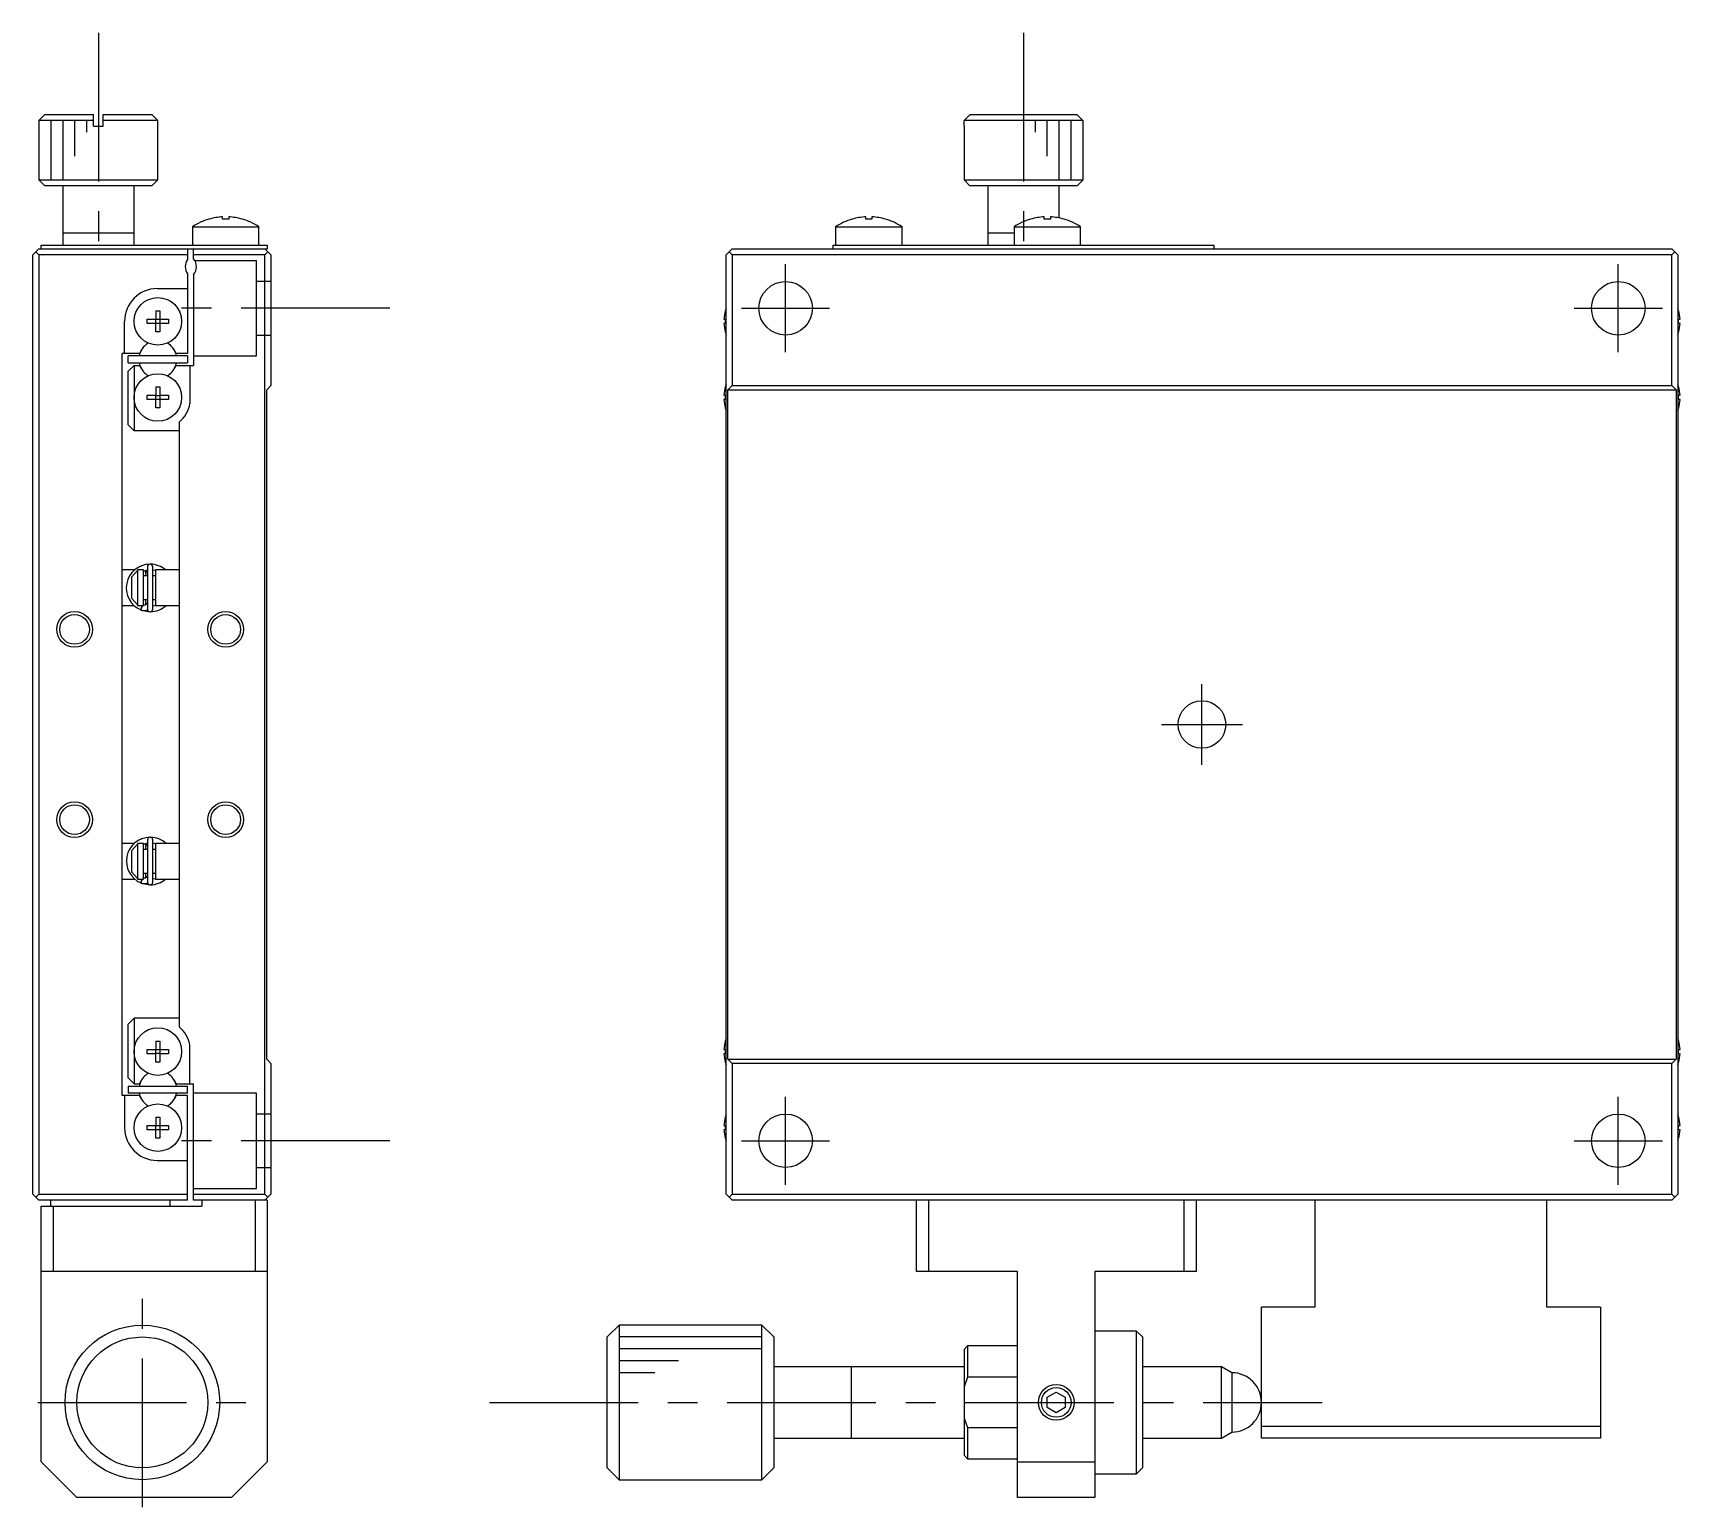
# Model space of a CAD drawing. Extents: x 39 to 395, y -6 to 227.
# Drawn here: x 256.8 to 395.3, y 66.9 to 190.9 of the extents above; entities that cross this region are included whole.
import ezdxf

# ---------------------------------------------------------------- set-up
doc = ezdxf.new("R2010")
doc.units = 0
doc.header["$LTSCALE"] = 10
doc.linetypes.add('CENTER', pattern=[2, 1.25, -0.25, 0.25, -0.25])
doc.linetypes.add('DASHED', pattern=[3.5, 2, -1.5])
doc.layers.get('0').update_dxf_attribs({"linetype": 'CONTINUOUS'})
doc.layers.add('CENTER', color=1, linetype='CENTER')

msp = doc.modelspace()

# ---------------------------------------------------------------- linework, layer by layer
at = {"color": 7, "linetype": 'CONTINUOUS'}
for p, q in [((257.791465, 184.001783), (257.291465, 183.501783)), ((261.891465, 183.501783), (257.291465, 183.501783)), ((257.291465, 183.501783), (257.291465, 178.501783)), ((257.791465, 184.001783), (261.891465, 184.001783)), ((261.891465, 183.001783), (261.891465, 184.001783)), ((261.891465, 183.001783), (262.691465, 183.001783)), ((262.691465, 184.001783), (266.791465, 184.001783)), ((262.691465, 183.001783), (262.691465, 184.001783)), ((267.291465, 183.501783), (262.691465, 183.501783)), ((267.291465, 183.501783), (266.791465, 184.001783)), ((267.291465, 178.501783), (267.291465, 183.501783)), ((335.063332, 183.001783), (335.079358, 183.001783)), ((335.063332, 183.001783), (335.063332, 178.501783)), ((335.079358, 183.501783), (335.581145, 184.001783)), ((335.079358, 183.001783), (335.079358, 183.501783)), ((345.047306, 183.501783), (335.079358, 183.501783)), ((335.581145, 184.001783), (344.545519, 184.001783)), ((344.545519, 184.001783), (345.047306, 183.501783)), ((345.047306, 183.501783), (345.047306, 183.001783)), ((345.047306, 183.001783), (345.063332, 183.001783)), ((345.063332, 178.501783), (345.063332, 183.001783)), ((257.291465, 178.501783), (267.291465, 178.501783)), ((257.291465, 178.501783), (257.791465, 178.001783)), ((266.791465, 178.001783), (257.791465, 178.001783)), ((259.291465, 178.001783), (259.291465, 173.001783)), ((265.291465, 173.001783), (265.291465, 178.001783)), ((266.791465, 178.001783), (267.291465, 178.501783)), ((335.063332, 178.501783), (345.063332, 178.501783)), ((335.063332, 178.501783), (335.563332, 178.001783)), ((344.563332, 178.001783), (335.563332, 178.001783)), ((337.063332, 178.001783), (337.063332, 173.001783)), ((343.063332, 175.293858), (343.063332, 178.001783)), ((344.563332, 178.001783), (345.063332, 178.501783)), ((270.191465, 174.544246), (275.791465, 174.544246)), ((270.191465, 174.544246), (270.191465, 173.001783)), ((271.592325, 175.194987), (271.589317, 175.201156)), ((272.731465, 175.194987), (272.731465, 175.388244)), ((273.251465, 175.194987), (272.731465, 175.194987)), ((273.251465, 175.388244), (273.251465, 175.194987)), ((274.393612, 175.201156), (274.390604, 175.194987)), ((275.791465, 173.001783), (275.791465, 174.544246)), ((324.263332, 174.544246), (324.263332, 173.001783)), ((324.263332, 174.544246), (329.863332, 174.544246)), ((325.664193, 175.194987), (325.661184, 175.201156)), ((326.803332, 175.194987), (326.803332, 175.388244)), ((327.323332, 175.194987), (326.803332, 175.194987)), ((327.323332, 175.388244), (327.323332, 175.194987)), ((328.46548, 175.201156), (328.462471, 175.194987)), ((329.863332, 173.001783), (329.863332, 174.544246)), ((339.263332, 174.544246), (339.263332, 173.001783)), ((339.263332, 174.544246), (344.863332, 174.544246)), ((340.664193, 175.194987), (340.661184, 175.201156)), ((341.803332, 175.194987), (341.803332, 175.388244)), ((342.323332, 175.194987), (341.803332, 175.194987)), ((342.323332, 175.388244), (342.323332, 175.194987)), ((343.46548, 175.201156), (343.462471, 175.194987)), ((344.863332, 173.001783), (344.863332, 174.544246)), ((265.291465, 174.001783), (259.291465, 174.001783)), ((339.263332, 174.001783), (337.063332, 174.001783)), ((257.291465, 172.701783), (256.791465, 172.201783)), ((256.791465, 93.201783), (256.791465, 172.201783)), ((257.291465, 172.201783), (257.041465, 172.451783)), ((257.291465, 172.701783), (276.491465, 172.701783)), ((269.791465, 172.201783), (257.291465, 172.201783)), ((257.291465, 172.201783), (257.291465, 93.201783)), ((257.491465, 172.701783), (257.491465, 173.001783)), ((257.491465, 173.001783), (276.491465, 173.001783)), ((269.791465, 172.701783), (269.791465, 171.801783)), ((270.291465, 171.863221), (270.291465, 172.701783)), ((276.291465, 172.201783), (270.291465, 172.201783)), ((276.791465, 172.201783), (276.291465, 172.701783)), ((276.541465, 172.451783), (276.291465, 172.201783)), ((276.291465, 93.201783), (276.291465, 172.201783)), ((276.491465, 173.001783), (276.491465, 172.701783)), ((276.791465, 172.201783), (276.791465, 161.201783)), ((315.563332, 172.701783), (315.063332, 172.201783)), ((315.063332, 93.201783), (315.063332, 172.201783)), ((315.563332, 172.201783), (315.313332, 172.451783)), ((315.563332, 172.701783), (394.563332, 172.701783)), ((394.563332, 172.201783), (315.563332, 172.201783)), ((315.563332, 172.201783), (315.563332, 161.201783)), ((324.063332, 172.701783), (324.063332, 173.001783)), ((324.063332, 173.001783), (356.063332, 173.001783)), ((356.063332, 173.001783), (356.063332, 172.701783)), ((395.063332, 172.201783), (394.563332, 172.701783)), ((394.813332, 172.451783), (394.563332, 172.201783)), ((394.563332, 161.201783), (394.563332, 172.201783)), ((395.063332, 172.201783), (395.063332, 93.201783)), ((269.791465, 170.601783), (269.791465, 163.901783)), ((270.291465, 170.540345), (270.291465, 162.901783)), ((267.241465, 169.351783), (269.791465, 169.351783)), ((264.491465, 163.901783), (264.491465, 166.601783)), ((266.405103, 166.421783), (266.405103, 166.781783)), ((266.405103, 166.781783), (267.111465, 166.781783)), ((267.111465, 166.421783), (266.405103, 166.421783)), ((267.111465, 167.488144), (267.471465, 167.488144)), ((267.111465, 167.488144), (267.111465, 166.781783)), ((267.121837, 166.771411), (267.111465, 166.781783)), ((267.121837, 166.432155), (267.111465, 166.421783)), ((267.111465, 165.715421), (267.111465, 166.421783)), ((267.121837, 166.771411), (267.461092, 166.771411)), ((267.121837, 166.432155), (267.121837, 166.771411)), ((267.461092, 166.432155), (267.121837, 166.432155)), ((267.461092, 166.771411), (267.471465, 166.781783)), ((267.461092, 166.771411), (267.461092, 166.432155)), ((267.461092, 166.432155), (267.471465, 166.421783)), ((267.471465, 167.488144), (267.471465, 166.781783)), ((267.471465, 166.781783), (268.177826, 166.781783)), ((267.471465, 166.421783), (267.471465, 165.715421)), ((268.177826, 166.421783), (267.471465, 166.421783)), ((268.177826, 166.781783), (268.177826, 166.421783)), ((314.873473, 166.781783), (314.99381, 166.781783)), ((314.99381, 166.421783), (314.873473, 166.421783)), ((314.989188, 167.490399), (314.99381, 167.488144)), ((314.99381, 166.781783), (314.99381, 166.421783)), ((395.132854, 167.488144), (395.137476, 167.490399)), ((395.132854, 166.781783), (395.253191, 166.781783)), ((395.132854, 166.421783), (395.132854, 166.781783)), ((395.253191, 166.421783), (395.132854, 166.421783)), ((267.471465, 165.715421), (267.111465, 165.715421)), ((314.99381, 165.715421), (314.989188, 165.713167)), ((395.137476, 165.713167), (395.132854, 165.715421)), ((264.291465, 101.501783), (264.291465, 163.901783)), ((265.747053, 163.901783), (264.291465, 163.901783)), ((269.791465, 163.701783), (264.791465, 163.701783)), ((264.791465, 163.101783), (264.791465, 163.701783)), ((265.916649, 164.195533), (265.747053, 163.901783)), ((268.835877, 163.901783), (268.66628, 164.195533)), ((269.791465, 163.901783), (268.835877, 163.901783)), ((269.791465, 163.701783), (269.791465, 163.101783)), ((264.791465, 163.101781), (269.791465, 163.101781)), ((264.791465, 162.401783), (265.291465, 162.901783)), ((264.791465, 157.901783), (264.791465, 162.401783)), ((265.291465, 162.901783), (265.747053, 162.901783)), ((265.291465, 162.901783), (265.291465, 157.401783)), ((265.747053, 162.901783), (265.916649, 162.608033)), ((268.66628, 162.608033), (268.835877, 162.901783)), ((268.835877, 162.901783), (270.291465, 162.901783)), ((269.991465, 162.901783), (269.991465, 159.679767)), ((267.111465, 161.088144), (267.471465, 161.088144)), ((267.111465, 161.088144), (267.111465, 160.381783)), ((267.471465, 161.088144), (267.471465, 160.381783)), ((276.441465, 160.851783), (276.791465, 161.201783)), ((276.441465, 104.551783), (276.441465, 160.851783)), ((314.989188, 161.090399), (314.99381, 161.088144)), ((315.213332, 160.851783), (315.563332, 161.201783)), ((315.213332, 160.851783), (394.913332, 160.851783)), ((315.213332, 104.551783), (315.213332, 160.851783)), ((315.563332, 161.201783), (394.563332, 161.201783)), ((394.563332, 161.201783), (394.913332, 160.851783)), ((394.913332, 160.851783), (394.913332, 104.551783)), ((395.132854, 161.088144), (395.137476, 161.090399)), ((266.405103, 160.021783), (266.405103, 160.381783)), ((266.405103, 160.381783), (267.111465, 160.381783)), ((267.111465, 160.021783), (266.405103, 160.021783)), ((267.121837, 160.371411), (267.111465, 160.381783)), ((267.121837, 160.032155), (267.111465, 160.021783)), ((267.111465, 159.315421), (267.111465, 160.021783)), ((267.471465, 159.315421), (267.111465, 159.315421)), ((267.121837, 160.371411), (267.461092, 160.371411)), ((267.121837, 160.032155), (267.121837, 160.371411)), ((267.461092, 160.032155), (267.121837, 160.032155)), ((267.461092, 160.371411), (267.471465, 160.381783)), ((267.461092, 160.371411), (267.461092, 160.032155)), ((267.461092, 160.032155), (267.471465, 160.021783)), ((267.471465, 160.381783), (268.177826, 160.381783)), ((267.471465, 160.021783), (267.471465, 159.315421)), ((268.177826, 160.021783), (267.471465, 160.021783)), ((268.177826, 160.381783), (268.177826, 160.021783)), ((314.873473, 160.381783), (314.99381, 160.381783)), ((314.99381, 160.021783), (314.873473, 160.021783)), ((314.99381, 159.315421), (314.989188, 159.313167)), ((314.99381, 160.381783), (314.99381, 160.021783)), ((395.132854, 160.381783), (395.253191, 160.381783)), ((395.132854, 160.021783), (395.132854, 160.381783)), ((395.253191, 160.021783), (395.132854, 160.021783)), ((395.137476, 159.313167), (395.132854, 159.315421)), ((265.291465, 157.401783), (264.791465, 157.901783)), ((269.091465, 158.122721), (269.091465, 107.280845)), ((269.091465, 157.401783), (265.291465, 157.401783)), ((265.336667, 145.701783), (264.291465, 145.701783)), ((265.091465, 145.118298), (265.591465, 145.647466)), ((266.091465, 145.701783), (265.591465, 145.701783)), ((265.591465, 145.701783), (265.591465, 142.701783)), ((265.865465, 146.027651), (265.835207, 146.014698)), ((265.859828, 146.024411), (265.856326, 146.023801)), ((265.920736, 146.049213), (265.864993, 146.028577)), ((266.091379, 145.635127), (266.411713, 145.718089)), ((266.091463, 145.629318), (266.104482, 145.631468)), ((266.091465, 142.701783), (266.091465, 145.701783)), ((266.104482, 145.631468), (266.11802, 145.633006)), ((266.11802, 145.633006), (266.131624, 145.633848)), ((266.131624, 145.633848), (266.145257, 145.633991)), ((266.145257, 145.633991), (266.158882, 145.633434)), ((266.158882, 145.633434), (266.172461, 145.632179)), ((266.172461, 145.632179), (266.185959, 145.630229)), ((266.185959, 145.630229), (266.199339, 145.62759)), ((266.199339, 145.62759), (266.212565, 145.62427)), ((266.212565, 145.62427), (266.225602, 145.620279)), ((266.225602, 145.620279), (266.238416, 145.61563)), ((266.238416, 145.61563), (266.250972, 145.610336)), ((266.250972, 145.610336), (266.263239, 145.604414)), ((266.263239, 145.604414), (266.275186, 145.59788)), ((266.275186, 145.59788), (266.286782, 145.590754)), ((266.286782, 145.590754), (266.298, 145.583056)), ((266.291465, 145.201783), (266.291465, 145.588015)), ((266.298, 145.583056), (266.308811, 145.574809)), ((266.308811, 145.574809), (266.319191, 145.566035)), ((266.319191, 145.566035), (266.329115, 145.556758)), ((266.329115, 145.556758), (266.33856, 145.547004)), ((266.33856, 145.547004), (266.347505, 145.536799)), ((266.347505, 145.536799), (266.355931, 145.526169)), ((266.355931, 145.526169), (266.363817, 145.515142)), ((266.363817, 145.515142), (266.371149, 145.503746)), ((266.371149, 145.503746), (266.37791, 145.492009)), ((266.37791, 145.492009), (266.384086, 145.479961)), ((266.384086, 145.479961), (266.389665, 145.467631)), ((266.389665, 145.467631), (266.394634, 145.455049)), ((266.394634, 145.455049), (266.398985, 145.442244)), ((266.398985, 145.442244), (266.402709, 145.429249)), ((266.402709, 145.429249), (266.405797, 145.416092)), ((266.405797, 145.416092), (266.408245, 145.402805)), ((266.408245, 145.402805), (266.410048, 145.389419)), ((266.410048, 145.389419), (266.411202, 145.375965)), ((266.41173, 145.95847), (266.41173, 142.40847)), ((266.86173, 142.40847), (266.86173, 145.95847)), ((266.861784, 145.717762), (267.091557, 145.666179)), ((267.091465, 145.701783), (267.091465, 142.701783)), ((269.091465, 145.701783), (267.091465, 145.701783)), ((265.091465, 143.285268), (265.091465, 145.118298)), ((266.41173, 145.201783), (266.091465, 145.201783)), ((266.411202, 145.375965), (266.411706, 145.362474)), ((266.411706, 145.362474), (266.41173, 145.358918)), ((267.091465, 145.201783), (266.86173, 145.201783)), ((264.291465, 142.701783), (265.295147, 142.701783)), ((265.591465, 142.7561), (265.091465, 143.285268)), ((265.591465, 142.701783), (266.091465, 142.701783)), ((265.932416, 142.599725), (265.984559, 142.70181)), ((265.954648, 142.623543), (265.947615, 142.60838)), ((265.961663, 142.638241), (265.954648, 142.623543)), ((265.968619, 142.652385), (265.961663, 142.638241)), ((265.975474, 142.66589), (265.968619, 142.652385)), ((265.982186, 142.678675), (265.975474, 142.66589)), ((265.988716, 142.690663), (265.982186, 142.678675)), ((265.995025, 142.701783), (265.988716, 142.690663)), ((266.096407, 142.736727), (266.09145, 142.737624)), ((266.091465, 143.201783), (266.41173, 143.201783)), ((266.109904, 142.734772), (266.096407, 142.736727)), ((266.123482, 142.733512), (266.109904, 142.734772)), ((266.137104, 142.73295), (266.123482, 142.733512)), ((266.150733, 142.733089), (266.137104, 142.73295)), ((266.164333, 142.733925), (266.150733, 142.733089)), ((266.177866, 142.735457), (266.164333, 142.733925)), ((266.191298, 142.737679), (266.177866, 142.735457)), ((266.204592, 142.740583), (266.191298, 142.737679)), ((266.217713, 142.744159), (266.204592, 142.740583)), ((266.230628, 142.748397), (266.217713, 142.744159)), ((266.243304, 142.753282), (266.230628, 142.748397)), ((266.255708, 142.7588), (266.243304, 142.753282)), ((266.267811, 142.764935), (266.255708, 142.7588)), ((266.279581, 142.771667), (266.267811, 142.764935)), ((266.290992, 142.778979), (266.279581, 142.771667)), ((266.302016, 142.786848), (266.290992, 142.778979)), ((266.291465, 142.779059), (266.291465, 143.201783)), ((266.312627, 142.795254), (266.302016, 142.786848)), ((266.322802, 142.804174), (266.312627, 142.795254)), ((266.332516, 142.813583), (266.322802, 142.804174)), ((266.341749, 142.823458), (266.332516, 142.813583)), ((266.35048, 142.833772), (266.341749, 142.823458)), ((266.35869, 142.8445), (266.35048, 142.833772)), ((266.366361, 142.855614), (266.35869, 142.8445)), ((266.373477, 142.867088), (266.366361, 142.855614)), ((266.380023, 142.878893), (266.373477, 142.867088)), ((266.385985, 142.891001), (266.380023, 142.878893)), ((266.391351, 142.903383), (266.385985, 142.891001)), ((266.39611, 142.91601), (266.391351, 142.903383)), ((266.40025, 142.928852), (266.39611, 142.91601)), ((266.403765, 142.94188), (266.40025, 142.928852)), ((266.406646, 142.955063), (266.403765, 142.94188)), ((266.408887, 142.96837), (266.406646, 142.955063)), ((266.410484, 142.981772), (266.408887, 142.96837)), ((266.411432, 142.995236), (266.410484, 142.981772)), ((266.41173, 143.008022), (266.411432, 142.995236)), ((266.86173, 143.201783), (267.091465, 143.201783)), ((267.091711, 142.700952), (266.861782, 142.648865)), ((267.091465, 142.701783), (269.091465, 142.701783)), ((265.82287, 142.35769), (265.862518, 142.340533)), ((265.856098, 142.343168), (265.932416, 142.599725)), ((265.861133, 142.354755), (265.861036, 142.349011)), ((265.861036, 142.349011), (265.861484, 142.344449)), ((265.861774, 142.361647), (265.861133, 142.354755)), ((265.861484, 142.344449), (265.86414, 142.33886)), ((265.862955, 142.369645), (265.861774, 142.361647)), ((265.864669, 142.378701), (265.862955, 142.369645)), ((265.86414, 142.33886), (265.864993, 142.338363)), ((265.866906, 142.388762), (265.864669, 142.378701)), ((265.864993, 142.338363), (265.89658, 142.326026)), ((265.869653, 142.399765), (265.866906, 142.388762)), ((265.872893, 142.411646), (265.869653, 142.399765)), ((265.876606, 142.424334), (265.872893, 142.411646)), ((265.88077, 142.437751), (265.876606, 142.424334)), ((265.885361, 142.451817), (265.88077, 142.437751)), ((265.89035, 142.466449), (265.885361, 142.451817)), ((265.895708, 142.481558), (265.89035, 142.466449)), ((265.901402, 142.497053), (265.895708, 142.481558)), ((265.89658, 142.326026), (265.930511, 142.31464)), ((265.907399, 142.512842), (265.901402, 142.497053)), ((265.913662, 142.528829), (265.907399, 142.512842)), ((265.920154, 142.54492), (265.913662, 142.528829)), ((265.916827, 142.318687), (266.608073, 142.184938)), ((265.926836, 142.561016), (265.920154, 142.54492)), ((265.933668, 142.577022), (265.926836, 142.561016)), ((265.930511, 142.31464), (265.96496, 142.304965)), ((265.940608, 142.592842), (265.933668, 142.577022)), ((265.947615, 142.60838), (265.940608, 142.592842)), ((265.96496, 142.304965), (265.999839, 142.297025)), ((265.999839, 142.297025), (266.035064, 142.290837)), ((266.035064, 142.290837), (266.070547, 142.286418)), ((266.070547, 142.286418), (266.106202, 142.283776)), ((266.106202, 142.283776), (266.141941, 142.282919)), ((266.141941, 142.282919), (266.177678, 142.283847)), ((266.177678, 142.283847), (266.213326, 142.28656)), ((266.213326, 142.28656), (266.248796, 142.291049)), ((266.248796, 142.291049), (266.284003, 142.297304)), ((266.284003, 142.297304), (266.31886, 142.30531)), ((266.31886, 142.30531), (266.353282, 142.315047)), ((266.353282, 142.315047), (266.387185, 142.326493)), ((266.387185, 142.326493), (266.420486, 142.33962)), ((266.420486, 142.33962), (266.422317, 142.340398)), ((265.303213, 122.701783), (264.291465, 122.701783)), ((265.091465, 122.118298), (265.591465, 122.647466)), ((265.091465, 120.285268), (265.091465, 122.118298)), ((266.091465, 122.701783), (265.591465, 122.701783)), ((265.591465, 122.701783), (265.591465, 119.701783)), ((265.874693, 123.065334), (265.836462, 123.048868)), ((265.869056, 123.062095), (265.865555, 123.061485)), ((265.929964, 123.086896), (265.874221, 123.066261)), ((266.091434, 122.669328), (266.420941, 122.755772)), ((266.091449, 122.665069), (266.100274, 122.666922)), ((266.091465, 119.701783), (266.091465, 122.701783)), ((266.420959, 122.201783), (266.091465, 122.201783)), ((266.100274, 122.666922), (266.113711, 122.669151)), ((266.113711, 122.669151), (266.127249, 122.67069)), ((266.127249, 122.67069), (266.140853, 122.671532)), ((266.140853, 122.671532), (266.154485, 122.671675)), ((266.154485, 122.671675), (266.16811, 122.671118)), ((266.16811, 122.671118), (266.18169, 122.669863)), ((266.18169, 122.669863), (266.195188, 122.667913)), ((266.195188, 122.667913), (266.208568, 122.665274)), ((266.208568, 122.665274), (266.221794, 122.661954)), ((266.221794, 122.661954), (266.234831, 122.657963)), ((266.234831, 122.657963), (266.247644, 122.653314)), ((266.247644, 122.653314), (266.2602, 122.64802)), ((266.2602, 122.64802), (266.272468, 122.642097)), ((266.272468, 122.642097), (266.284414, 122.635563)), ((266.284414, 122.635563), (266.296011, 122.628437)), ((266.291465, 122.201783), (266.291465, 122.631451)), ((266.296011, 122.628437), (266.307228, 122.62074)), ((266.307228, 122.62074), (266.31804, 122.612492)), ((266.31804, 122.612492), (266.32842, 122.603718)), ((266.32842, 122.603718), (266.338344, 122.594442)), ((266.338344, 122.594442), (266.347789, 122.584688)), ((266.347789, 122.584688), (266.356734, 122.574483)), ((266.356734, 122.574483), (266.365159, 122.563853)), ((266.365159, 122.563853), (266.373046, 122.552825)), ((266.373046, 122.552825), (266.380378, 122.541429)), ((266.380378, 122.541429), (266.387139, 122.529692)), ((266.387139, 122.529692), (266.393315, 122.517644)), ((266.393315, 122.517644), (266.398893, 122.505314)), ((266.398893, 122.505314), (266.403863, 122.492732)), ((266.403863, 122.492732), (266.408214, 122.479928)), ((266.408214, 122.479928), (266.411937, 122.466932)), ((266.411937, 122.466932), (266.415026, 122.453776)), ((266.415026, 122.453776), (266.417474, 122.440489)), ((266.417474, 122.440489), (266.419277, 122.427103)), ((266.419277, 122.427103), (266.420431, 122.413649)), ((266.420431, 122.413649), (266.420935, 122.400157)), ((266.420935, 122.400157), (266.420959, 122.396602)), ((266.420959, 122.996154), (266.420959, 119.446154)), ((266.870959, 119.446154), (266.870959, 122.996154)), ((267.091465, 122.201783), (266.870959, 122.201783)), ((266.871013, 122.755446), (267.091634, 122.706627)), ((267.091465, 122.701783), (267.091465, 119.701783)), ((269.091465, 122.701783), (267.091465, 122.701783)), ((267.091634, 122.706627), (267.106787, 122.702016)), ((264.291465, 119.701783), (265.347134, 119.701783)), ((265.591465, 119.7561), (265.091465, 120.285268)), ((265.591465, 119.701783), (266.091465, 119.701783)), ((265.831892, 119.394876), (265.885316, 119.372582)), ((265.865326, 119.380851), (265.941645, 119.637408)), ((265.870371, 119.392596), (265.870267, 119.386625)), ((265.870267, 119.386625), (265.87075, 119.38193)), ((265.871061, 119.399802), (265.870371, 119.392596)), ((265.87075, 119.38193), (265.873368, 119.376543)), ((265.872333, 119.408197), (265.871061, 119.399802)), ((265.874178, 119.417727), (265.872333, 119.408197)), ((265.873368, 119.376543), (265.874221, 119.376046)), ((265.876586, 119.428331), (265.874178, 119.417727)), ((265.874221, 119.376046), (265.905808, 119.363709)), ((265.879539, 119.439939), (265.876586, 119.428331)), ((265.88302, 119.452476), (265.879539, 119.439939)), ((265.887004, 119.465862), (265.88302, 119.452476)), ((265.891468, 119.48001), (265.887004, 119.465862)), ((265.896382, 119.494828), (265.891468, 119.48001)), ((265.901713, 119.510221), (265.896382, 119.494828)), ((265.907428, 119.526088), (265.901713, 119.510221)), ((265.905808, 119.363709), (265.93974, 119.352324)), ((265.91349, 119.542328), (265.907428, 119.526088)), ((265.919859, 119.558835), (265.91349, 119.542328)), ((265.926495, 119.575503), (265.919859, 119.558835)), ((265.926055, 119.35637), (266.617302, 119.222621)), ((265.933353, 119.592223), (265.926495, 119.575503)), ((265.940391, 119.608887), (265.933353, 119.592223)), ((265.93974, 119.352324), (265.974189, 119.342649)), ((265.947562, 119.625388), (265.940391, 119.608887)), ((265.941645, 119.637408), (265.972819, 119.701792)), ((265.95482, 119.641619), (265.947562, 119.625388)), ((265.962118, 119.657475), (265.95482, 119.641619)), ((265.969408, 119.672853), (265.962118, 119.657475)), ((265.976645, 119.687655), (265.969408, 119.672853)), ((265.974189, 119.342649), (266.009068, 119.334708)), ((265.98378, 119.701783), (265.976645, 119.687655)), ((266.009068, 119.334708), (266.044292, 119.328521)), ((266.044292, 119.328521), (266.079775, 119.324101)), ((266.079775, 119.324101), (266.11543, 119.32146)), ((266.092257, 119.777056), (266.09146, 119.777236)), ((266.091465, 120.201783), (266.420959, 120.201783)), ((266.105636, 119.774411), (266.092257, 119.777056)), ((266.119133, 119.772456), (266.105636, 119.774411)), ((266.11543, 119.32146), (266.15117, 119.320602)), ((266.13271, 119.771196), (266.119133, 119.772456)), ((266.146332, 119.770634), (266.13271, 119.771196)), ((266.159962, 119.770772), (266.146332, 119.770634)), ((266.15117, 119.320602), (266.186907, 119.321531)), ((266.173561, 119.771609), (266.159962, 119.770772)), ((266.187095, 119.773141), (266.173561, 119.771609)), ((266.186907, 119.321531), (266.222554, 119.324243)), ((266.200527, 119.775362), (266.187095, 119.773141)), ((266.21382, 119.778266), (266.200527, 119.775362)), ((266.226942, 119.781843), (266.21382, 119.778266)), ((266.222554, 119.324243), (266.258024, 119.328732)), ((266.239857, 119.78608), (266.226942, 119.781843)), ((266.252533, 119.790965), (266.239857, 119.78608)), ((266.264937, 119.796484), (266.252533, 119.790965)), ((266.258024, 119.328732), (266.293231, 119.334987)), ((266.277039, 119.802618), (266.264937, 119.796484)), ((266.28881, 119.809351), (266.277039, 119.802618)), ((266.300221, 119.816662), (266.28881, 119.809351)), ((266.291465, 119.810637), (266.291465, 120.201783)), ((266.293231, 119.334987), (266.328088, 119.342993)), ((266.311244, 119.824532), (266.300221, 119.816662)), ((266.321856, 119.832938), (266.311244, 119.824532)), ((266.33203, 119.841858), (266.321856, 119.832938)), ((266.328088, 119.342993), (266.36251, 119.352731)), ((266.341745, 119.851267), (266.33203, 119.841858)), ((266.350977, 119.861141), (266.341745, 119.851267)), ((266.359708, 119.871455), (266.350977, 119.861141)), ((266.367918, 119.882183), (266.359708, 119.871455)), ((266.36251, 119.352731), (266.396414, 119.364177)), ((266.375589, 119.893298), (266.367918, 119.882183)), ((266.382706, 119.904771), (266.375589, 119.893298)), ((266.389252, 119.916576), (266.382706, 119.904771)), ((266.395214, 119.928684), (266.389252, 119.916576)), ((266.40058, 119.941067), (266.395214, 119.928684)), ((266.396414, 119.364177), (266.429715, 119.377303)), ((266.405338, 119.953694), (266.40058, 119.941067)), ((266.409479, 119.966536), (266.405338, 119.953694)), ((266.412993, 119.979563), (266.409479, 119.966536)), ((266.415874, 119.992746), (266.412993, 119.979563)), ((266.418116, 120.006054), (266.415874, 119.992746)), ((266.419712, 120.019455), (266.418116, 120.006054)), ((266.420661, 120.032919), (266.419712, 120.019455)), ((266.420959, 120.045705), (266.420661, 120.032919)), ((266.429715, 119.377303), (266.431546, 119.378081)), ((266.870959, 120.201783), (267.091465, 120.201783)), ((267.091516, 119.735767), (266.871011, 119.686548)), ((267.091465, 119.701783), (269.091465, 119.701783)), ((264.791465, 107.501783), (265.291465, 108.001783)), ((269.091465, 108.001783), (265.291465, 108.001783)), ((265.291465, 108.001783), (265.291465, 102.501783)), ((264.791465, 103.001783), (264.791465, 107.501783)), ((266.405103, 105.021783), (266.405103, 105.381783)), ((266.405103, 105.381783), (267.111465, 105.381783)), ((267.111465, 106.088144), (267.471465, 106.088144)), ((267.111465, 106.088144), (267.111465, 105.381783)), ((267.121837, 105.371411), (267.111465, 105.381783)), ((267.121837, 105.371411), (267.461092, 105.371411)), ((267.121837, 105.032155), (267.121837, 105.371411)), ((267.461092, 105.371411), (267.471465, 105.381783)), ((267.461092, 105.371411), (267.461092, 105.032155)), ((267.471465, 106.088144), (267.471465, 105.381783)), ((267.471465, 105.381783), (268.177826, 105.381783)), ((268.177826, 105.381783), (268.177826, 105.021783)), ((269.991465, 102.501783), (269.991465, 105.723798)), ((314.873473, 105.381783), (314.99381, 105.381783)), ((314.989188, 106.090399), (314.99381, 106.088144)), ((314.99381, 105.381783), (314.99381, 105.021783)), ((395.132854, 106.088144), (395.137476, 106.090399)), ((395.132854, 105.381783), (395.253191, 105.381783)), ((395.132854, 105.021783), (395.132854, 105.381783)), ((267.111465, 105.021783), (266.405103, 105.021783)), ((267.121837, 105.032155), (267.111465, 105.021783)), ((267.111465, 104.315421), (267.111465, 105.021783)), ((267.471465, 104.315421), (267.111465, 104.315421)), ((267.461092, 105.032155), (267.121837, 105.032155)), ((267.461092, 105.032155), (267.471465, 105.021783)), ((267.471465, 105.021783), (267.471465, 104.315421)), ((268.177826, 105.021783), (267.471465, 105.021783)), ((276.791465, 104.201783), (276.441465, 104.551783)), ((276.791465, 104.201783), (276.791465, 93.201783)), ((314.99381, 105.021783), (314.873473, 105.021783)), ((314.99381, 104.315421), (314.989188, 104.313167)), ((315.563332, 104.201783), (315.213332, 104.551783)), ((315.213332, 104.551783), (394.913332, 104.551783)), ((394.563332, 104.201783), (315.563332, 104.201783)), ((315.563332, 104.201783), (315.563332, 93.201783)), ((394.913332, 104.551783), (394.563332, 104.201783)), ((394.563332, 93.201783), (394.563332, 104.201783)), ((395.253191, 105.021783), (395.132854, 105.021783)), ((395.137476, 104.313167), (395.132854, 104.315421)), ((265.291465, 102.501783), (264.791465, 103.001783)), ((265.291465, 102.501783), (265.747053, 102.501783)), ((265.747053, 102.501783), (265.916649, 102.795533)), ((268.66628, 102.795533), (268.835877, 102.501783)), ((268.835877, 102.501783), (270.291465, 102.501783)), ((270.291465, 92.701783), (270.291465, 102.501783)), ((265.747053, 101.501783), (264.291465, 101.501783)), ((264.491465, 101.501783), (264.491465, 98.801783)), ((264.791465, 102.301785), (269.791465, 102.301785)), ((264.791465, 102.301783), (264.791465, 101.701783)), ((269.791465, 101.701783), (264.791465, 101.701783)), ((265.916649, 101.208033), (265.747053, 101.501783)), ((268.835877, 101.501783), (268.66628, 101.208033)), ((269.791465, 101.501783), (268.835877, 101.501783)), ((269.791465, 101.701783), (269.791465, 102.301783)), ((269.791465, 92.701783), (269.791465, 101.501783)), ((266.405103, 98.621783), (266.405103, 98.981783)), ((266.405103, 98.981783), (267.111465, 98.981783)), ((267.111465, 98.621783), (266.405103, 98.621783)), ((267.111465, 99.688144), (267.471465, 99.688144)), ((267.111465, 99.688144), (267.111465, 98.981783)), ((267.121837, 98.971411), (267.111465, 98.981783)), ((267.121837, 98.632155), (267.111465, 98.621783)), ((267.111465, 97.915421), (267.111465, 98.621783)), ((267.121837, 98.971411), (267.461092, 98.971411)), ((267.121837, 98.632155), (267.121837, 98.971411)), ((267.461092, 98.632155), (267.121837, 98.632155)), ((267.461092, 98.971411), (267.471465, 98.981783)), ((267.461092, 98.971411), (267.461092, 98.632155)), ((267.461092, 98.632155), (267.471465, 98.621783)), ((267.471465, 99.688144), (267.471465, 98.981783)), ((267.471465, 98.981783), (268.177826, 98.981783)), ((267.471465, 98.621783), (267.471465, 97.915421)), ((268.177826, 98.621783), (267.471465, 98.621783)), ((268.177826, 98.981783), (268.177826, 98.621783)), ((314.873473, 98.981783), (314.99381, 98.981783)), ((314.99381, 98.621783), (314.873473, 98.621783)), ((314.989188, 99.690399), (314.99381, 99.688144)), ((314.99381, 98.981783), (314.99381, 98.621783)), ((395.132854, 99.688144), (395.137476, 99.690399)), ((395.132854, 98.981783), (395.253191, 98.981783)), ((395.132854, 98.621783), (395.132854, 98.981783)), ((395.253191, 98.621783), (395.132854, 98.621783)), ((267.471465, 97.915421), (267.111465, 97.915421)), ((314.99381, 97.915421), (314.989188, 97.913167)), ((395.137476, 97.913167), (395.132854, 97.915421)), ((267.241465, 96.051783), (269.791465, 96.051783)), ((257.291465, 92.701783), (256.791465, 93.201783)), ((257.041465, 92.951783), (257.291465, 93.201783)), ((257.291465, 93.201783), (269.791465, 93.201783)), ((270.291465, 93.201783), (276.291465, 93.201783)), ((276.291465, 93.201783), (276.541465, 92.951783)), ((276.291465, 92.701783), (276.791465, 93.201783)), ((315.063332, 93.201783), (315.563332, 92.701783)), ((315.313332, 92.951783), (315.563332, 93.201783)), ((315.563332, 93.201783), (394.563332, 93.201783)), ((394.563332, 93.201783), (394.813332, 92.951783)), ((394.563332, 92.701783), (395.063332, 93.201783)), ((269.791465, 92.701783), (257.291465, 92.701783)), ((257.491465, 70.701783), (257.491465, 92.201783)), ((257.491465, 92.201783), (270.991465, 92.201783)), ((258.291465, 92.201783), (258.291465, 92.701783)), ((258.491465, 92.201783), (258.491465, 86.701783)), ((268.291465, 92.701783), (268.291465, 92.201783)), ((276.491465, 92.701783), (270.291465, 92.701783)), ((270.991465, 92.701783), (270.991465, 92.201783)), ((275.491465, 86.701783), (275.491465, 92.701783)), ((276.491465, 92.701783), (276.491465, 70.701783)), ((394.563332, 92.701783), (315.563332, 92.701783)), ((331.063332, 86.701783), (331.063332, 92.701783)), ((332.063332, 92.701783), (332.063332, 86.701783)), ((353.563332, 86.701783), (353.563332, 92.701783)), ((354.563332, 92.701783), (354.563332, 86.701783)), ((364.563332, 92.701783), (364.563332, 83.701783)), ((384.063332, 83.701783), (384.063332, 92.701783)), ((276.491465, 86.701783), (257.491465, 86.701783)), ((339.563332, 86.701783), (331.063332, 86.701783)), ((339.563332, 67.701783), (339.563332, 86.701783)), ((354.563332, 86.701783), (346.063332, 86.701783)), ((346.063332, 86.701783), (346.063332, 67.701783)), ((364.563332, 83.701783), (360.063332, 83.701783)), ((360.063332, 72.701783), (360.063332, 83.701783)), ((388.563332, 83.701783), (384.063332, 83.701783)), ((388.563332, 83.701783), (388.563332, 72.701783)), ((306.063332, 82.201783), (305.063332, 81.201783)), ((306.063332, 82.201783), (306.063332, 69.201783)), ((318.063332, 82.201783), (306.063332, 82.201783)), ((319.063332, 81.201783), (318.063332, 82.201783)), ((318.063332, 69.201783), (318.063332, 82.201783)), ((349.563332, 81.701783), (346.063332, 81.701783)), ((349.563332, 69.701783), (349.563332, 81.701783)), ((350.063332, 81.201783), (349.563332, 81.701783)), ((305.063332, 70.201783), (305.063332, 81.201783)), ((319.063332, 81.201783), (319.063332, 70.202008)), ((335.363332, 80.451783), (335.063332, 80.151783)), ((335.363332, 80.451783), (335.363332, 77.823103)), ((339.563332, 80.451783), (335.363332, 80.451783)), ((350.063332, 81.201783), (350.063332, 70.201783)), ((335.063332, 80.151783), (335.063332, 71.251783)), ((335.063313, 78.701783), (319.063332, 78.701783)), ((325.563332, 78.701788), (325.563332, 72.701778)), ((335.363332, 77.823103), (335.063332, 77.020873)), ((339.563332, 77.823103), (335.363332, 77.823103)), ((356.697306, 78.701783), (350.063351, 78.701783)), ((356.697306, 72.701906), (356.697306, 78.701783)), ((357.563332, 78.201783), (356.697306, 78.701783)), ((357.563332, 78.201783), (357.563332, 73.201885)), ((342.063332, 76.134796), (342.813332, 76.567808)), ((342.813332, 76.567808), (343.563332, 76.134796)), ((342.063332, 75.26877), (342.063332, 76.134796)), ((342.813332, 74.835757), (342.063332, 75.26877)), ((343.563332, 75.26877), (342.813332, 74.835757)), ((343.563332, 76.134796), (343.563332, 75.26877)), ((335.063332, 74.382692), (335.363332, 73.580462)), ((335.363332, 73.580462), (335.363332, 70.951783)), ((335.363332, 73.580462), (339.563332, 73.580462)), ((360.063332, 73.701783), (388.563332, 73.701783)), ((319.063332, 72.701783), (335.063313, 72.701783)), ((350.063351, 72.701783), (356.697306, 72.701783)), ((356.697306, 72.701783), (357.563332, 73.201783)), ((388.563332, 72.701783), (360.063332, 72.701783)), ((257.491465, 70.701783), (260.491465, 67.701783)), ((273.491465, 67.701783), (276.491465, 70.701783)), ((335.063332, 71.251783), (335.363332, 70.951783)), ((335.363332, 70.951783), (339.563332, 70.951783)), ((339.563332, 70.701783), (346.063332, 70.701783)), ((305.063332, 70.201783), (306.063332, 69.201783)), ((318.063332, 69.201783), (319.063332, 70.201783)), ((346.063332, 69.701783), (349.563332, 69.701783)), ((349.563332, 69.701783), (350.063332, 70.201783)), ((306.063332, 69.201783), (318.063332, 69.201783)), ((273.491465, 67.701783), (260.491465, 67.701783)), ((346.063332, 67.701783), (339.563332, 67.701783))]:
    msp.add_line(p, q, dxfattribs=at)
at = {"color": 3, "linetype": 'CONTINUOUS'}
for p, q in [((258.291465, 183.501783), (258.291465, 178.501783)), ((259.291465, 183.501783), (259.291465, 178.501783)), ((260.291465, 183.501783), (260.291465, 180.501783)), ((261.291465, 183.501783), (261.291465, 182.501783)), ((341.063332, 182.501783), (341.063332, 183.501783)), ((342.063332, 180.501783), (342.063332, 183.501783)), ((343.063332, 178.501783), (343.063332, 183.501783)), ((344.063332, 178.501783), (344.063332, 183.501783)), ((318.063332, 81.201783), (306.063332, 81.201783)), ((318.063332, 80.201783), (306.063332, 80.201783)), ((311.063332, 79.201783), (306.063332, 79.201783)), ((309.063332, 78.201783), (306.063332, 78.201783))]:
    msp.add_line(p, q, dxfattribs=at)
at = {"color": 3, "linetype": 'DASHED'}
for p, q in [((275.591465, 171.701783), (270.407716, 171.701783)), ((275.591465, 163.701783), (275.591465, 171.701783)), ((276.791465, 169.951783), (275.591465, 169.951783)), ((275.591465, 165.451783), (276.791465, 165.451783)), ((270.291465, 163.701783), (275.591465, 163.701783)), ((275.591465, 101.701783), (270.291465, 101.701783)), ((275.591465, 93.701783), (275.591465, 101.701783)), ((276.791465, 99.951783), (275.591465, 99.951783)), ((275.591465, 95.451783), (276.791465, 95.451783)), ((270.291465, 93.701783), (275.591465, 93.701783))]:
    msp.add_line(p, q, dxfattribs=at)
at = {"color": 7, "linetype": 'CONTINUOUS'}
for centre, radius in [((320.063332, 167.701783), 2.25), ((390.063332, 167.701783), 2.25), ((267.291465, 166.601783), 2), ((267.291465, 160.201783), 2), ((260.291465, 140.701783), 1.25), ((272.991465, 140.701783), 1.25), ((355.063332, 132.701783), 2), ((260.291465, 124.701783), 1.25), ((272.991465, 124.701783), 1.25), ((267.291465, 105.201783), 2), ((267.291465, 98.801783), 2), ((320.063332, 97.701783), 2.25), ((390.063332, 97.701783), 2.25), ((265.991465, 75.701783), 6.5), ((265.991465, 75.701783), 5.5), ((342.813332, 75.701783), 1.25)]:
    msp.add_circle(centre, radius, dxfattribs=at)
at = {"color": 3, "linetype": 'CONTINUOUS'}
for centre in [(260.291465, 140.701783), (272.991465, 140.701783), (260.291465, 124.701783), (272.991465, 124.701783), (342.813332, 75.701783)]:
    msp.add_circle(centre, 1.5, dxfattribs=at)
at = {"color": 7, "linetype": 'CONTINUOUS'}
for centre, radius, start, end in [((272.991465, 170.401783), 5, 106.285843, 124.055798), ((272.991465, 170.401783), 4.993235, 92.984767, 106.272555), ((272.991465, 170.401783), 4.993235, 73.727445, 87.015233), ((272.991465, 170.401783), 5, 55.944202, 73.714157), ((327.063332, 170.401783), 5, 106.285843, 124.055798), ((327.063332, 170.401783), 4.993235, 92.984767, 106.272555), ((327.063332, 170.401783), 4.993235, 73.727445, 87.015233), ((327.063332, 170.401783), 5, 55.944202, 73.714157), ((342.063332, 170.401783), 5, 106.285843, 124.055798), ((342.063332, 170.401783), 4.993235, 92.984767, 106.272555), ((342.063332, 170.401783), 4.993235, 73.727445, 87.015233), ((342.063332, 170.401783), 5, 55.944202, 73.714157), ((270.591465, 171.201783), 1, 143.130102, 216.869898), ((269.541465, 171.201783), 1, 318.590378, 41.409622), ((267.241465, 166.601783), 2.75, 90, 180), ((318.063332, 166.601783), 3.2, 159.635865, 163.877467), ((392.063332, 166.601783), 3.2, 16.122533, 20.364135), ((318.063332, 166.601783), 3.194933, 163.893288, 176.770291), ((318.063332, 166.601783), 3.194933, 183.229709, 196.106712), ((392.063332, 166.601783), 3.194933, 3.229709, 16.106712), ((392.063332, 166.601783), 3.194933, 343.893288, 356.770291), ((267.406465, 163.286973), 1.75, 121.886504, 135.004406), ((267.291465, 163.401782), 1.5875, 120.433182, 134.999975), ((267.291465, 163.401782), 1.5875, 30.000031, 59.566818), ((267.176465, 163.286973), 1.75, 44.995594, 58.113496), ((318.063332, 166.601783), 3.2, 196.122533, 200.364135), ((392.063332, 166.601783), 3.2, 339.635865, 343.877467), ((267.291465, 163.401782), 1.5875, 150, 169.106911), ((267.291465, 163.401783), 1.5875, 135, 150), ((267.291465, 163.401782), 1.5875, 10.893075, 30.000031), ((267.291465, 163.401782), 1.5875, 190.893075, 210), ((267.291465, 163.401783), 1.5875, 210, 225), ((267.291465, 163.401782), 1.5875, 224.999975, 239.566737), ((267.406465, 163.516593), 1.75, 224.995594, 238.113496), ((267.291465, 163.401782), 1.5875, 300.433263, 315.000025), ((267.176465, 163.516593), 1.75, 301.886504, 315.004406), ((267.291465, 163.401782), 1.5875, 315.000026, 349.10691), ((318.063332, 160.201783), 3.194933, 163.893288, 176.770291), ((318.063332, 160.201783), 3.2, 159.635865, 163.877467), ((392.063332, 160.201783), 3.2, 16.122533, 20.364135), ((392.063332, 160.201783), 3.194933, 3.229709, 16.106712), ((267.291465, 160.201783), 2.75, 310.885193, 349.057501), ((318.063332, 160.201783), 3.194933, 183.229709, 196.106712), ((318.063332, 160.201783), 3.2, 196.122533, 200.364135), ((392.063332, 160.201783), 3.2, 339.635865, 343.877467), ((392.063332, 160.201783), 3.194933, 343.893288, 356.770291), ((266.63709, 144.183309), 1.998953, 90.830461, 247.286566), ((266.63673, 145.95847), 0.225, 0, 180), ((266.63824, 144.188134), 1.994033, 49.400601, 89.230412), ((266.635218, 144.187312), 2.002667, 270.777946, 312.110892), ((266.63673, 142.40847), 0.225, 180, 0), ((266.646318, 121.220993), 1.998953, 90.830461, 247.286566), ((266.645959, 122.996154), 0.225, 0, 180), ((266.647578, 121.225738), 1.994111, 47.758977, 89.233591), ((266.645959, 119.446154), 0.225, 180, 0), ((266.644258, 121.225945), 2.003618, 270.78297, 310.460387), ((267.291465, 105.201783), 2.75, 10.942499, 49.114807), ((318.063332, 105.201783), 3.194933, 163.893288, 176.770291), ((318.063332, 105.201783), 3.2, 159.635865, 163.877467), ((392.063332, 105.201783), 3.2, 16.122533, 20.364135), ((392.063332, 105.201783), 3.194933, 3.229709, 16.106712), ((318.063332, 105.201783), 3.194933, 183.229709, 196.106712), ((318.063332, 105.201783), 3.2, 196.122533, 200.364135), ((392.063332, 105.201783), 3.2, 339.635865, 343.877467), ((392.063332, 105.201783), 3.194933, 343.893288, 356.770291), ((267.291465, 102.001784), 1.5875, 135.000026, 169.106956), ((267.291465, 102.001784), 1.5875, 120.433263, 135.000025), ((267.406465, 101.886973), 1.75, 121.886504, 135.004406), ((267.291465, 102.001784), 1.5875, 44.999975, 59.566737), ((267.176465, 101.886973), 1.75, 44.995594, 58.113496), ((267.291465, 102.001783), 1.5875, 30, 45), ((267.291465, 102.001784), 1.5875, 10.893136, 30), ((267.291465, 102.001784), 1.5875, 190.89301, 210), ((267.291465, 102.001784), 1.5875, 210.000031, 239.566818), ((267.291465, 102.001783), 1.5875, 315, 330), ((267.291465, 102.001784), 1.5875, 329.999969, 349.10699), ((267.406465, 102.116593), 1.75, 224.995594, 238.113496), ((267.291465, 102.001784), 1.5875, 300.433182, 314.999975), ((267.176465, 102.116593), 1.75, 301.886504, 315.004406), ((318.063332, 98.801783), 3.2, 159.635865, 163.877467), ((392.063332, 98.801783), 3.2, 16.122533, 20.364135), ((267.241465, 98.801783), 2.75, 180, 270), ((318.063332, 98.801783), 3.194933, 163.893288, 176.770291), ((318.063332, 98.801783), 3.194933, 183.229709, 196.106712), ((392.063332, 98.801783), 3.194933, 3.229709, 16.106712), ((392.063332, 98.801783), 3.194933, 343.893288, 356.770291), ((318.063332, 98.801783), 3.2, 196.122533, 200.364135), ((392.063332, 98.801783), 3.2, 339.635865, 343.877467), ((357.563332, 75.701783), 2.5, 270, 90)]:
    msp.add_arc(centre, radius, start, end, dxfattribs=at)
at = {"layer": 'CENTER', "color": 1, "linetype": 'CENTER'}
for p, q in [((262.291465, 190.851783), (262.291465, 170.851783)), ((340.063332, 190.851783), (340.063332, 170.851783)), ((320.063332, 164.001783), (320.063332, 171.401783)), ((390.063332, 164.001783), (390.063332, 171.401783)), ((286.791465, 167.701783), (266.791465, 167.701783)), ((316.363332, 167.701783), (323.763332, 167.701783)), ((386.363332, 167.701783), (393.763332, 167.701783)), ((355.063332, 129.301783), (355.063332, 136.101783)), ((351.663332, 132.701783), (358.463332, 132.701783)), ((320.063332, 94.001783), (320.063332, 101.401783)), ((390.063332, 94.001783), (390.063332, 101.401783)), ((286.791465, 97.701783), (266.791465, 97.701783)), ((316.363332, 97.701783), (323.763332, 97.701783)), ((386.363332, 97.701783), (393.763332, 97.701783)), ((265.991465, 66.901783), (265.991465, 84.501783)), ((257.191465, 75.701783), (274.791465, 75.701783)), ((295.158261, 75.701783), (365.158261, 75.701783))]:
    msp.add_line(p, q, dxfattribs=at)

doc.saveas('drawing.dxf')
